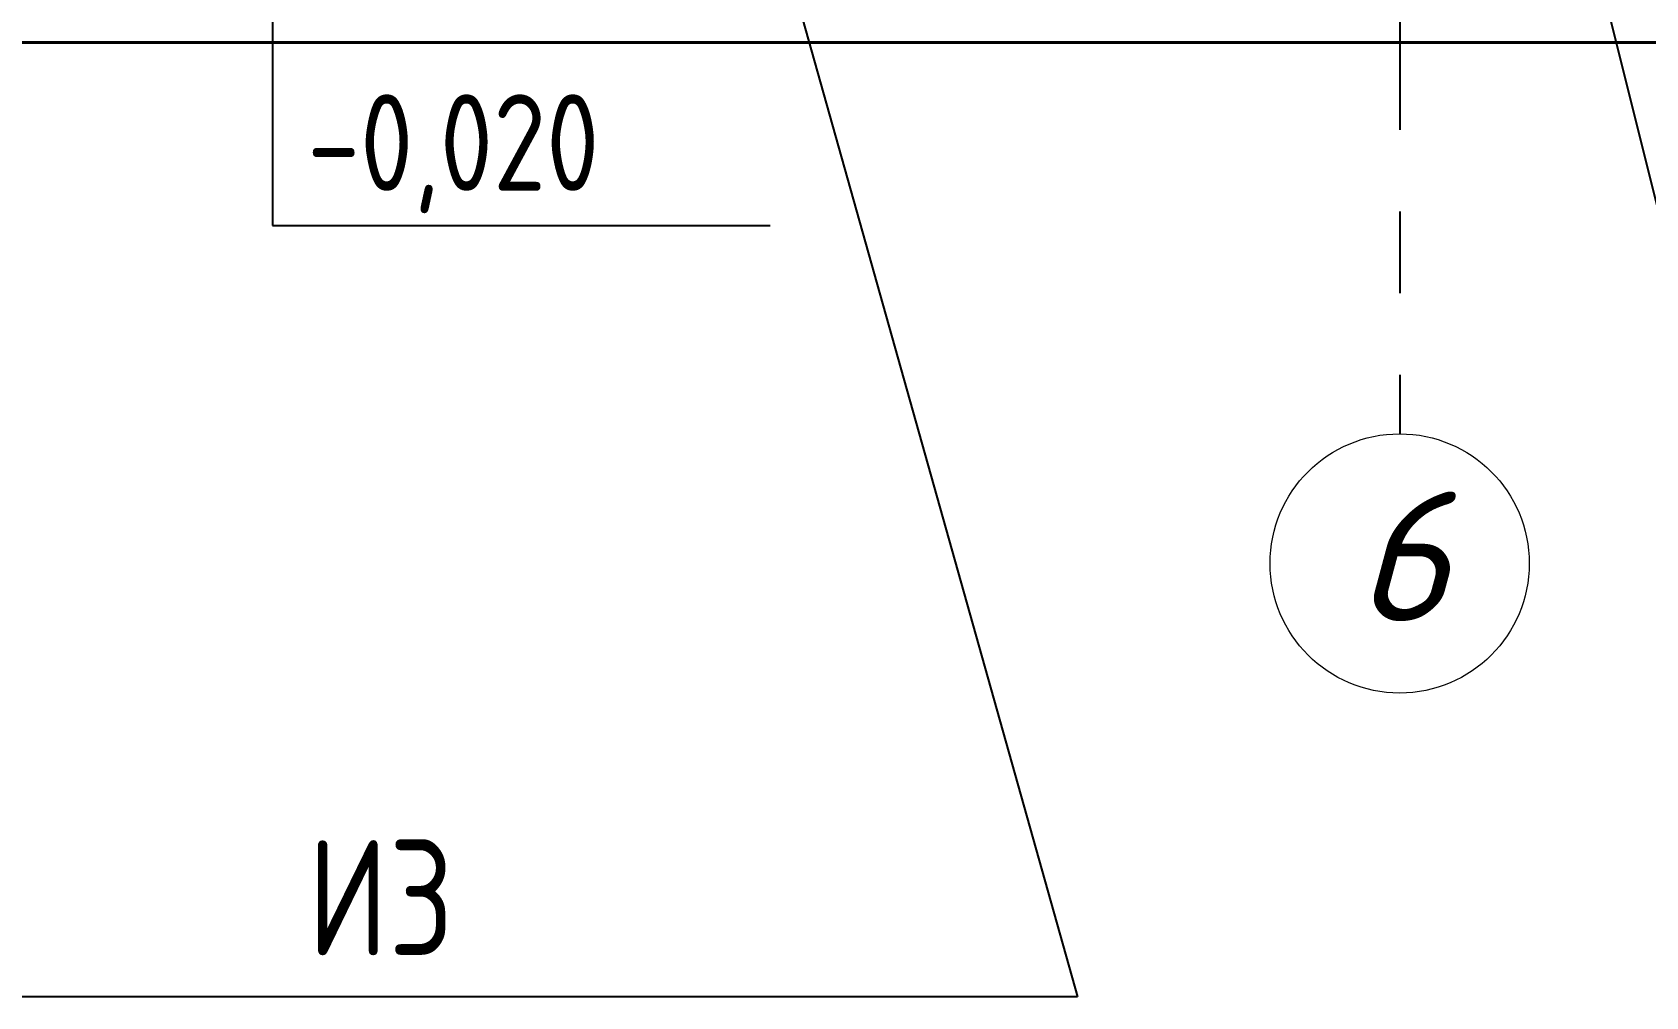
# Model space of a CAD drawing. Extents: x -12289450 to -10763036, y -7834513 to -6150123.
# Drawn here: x -11158230 to -11155094, y -7710176 to -7708301 of the extents above; entities that cross this region are included whole.
import ezdxf

# ---------------------------------------------------------------- set-up
doc = ezdxf.new("R2010")
doc.units = 0
doc.header["$LTSCALE"] = 25
doc.linetypes.add('CENTER', pattern=[50.8, 31.75, -6.35, 6.35, -6.35])
for name, color, linetype in [('014-ОСИ', 251, 'CENTER'), ('Annotation - Text', 7, 'Continuous'), ('Примечания', 7, 'Continuous')]:
    doc.layers.add(name, color=color, linetype=linetype)
doc.layers.add('Интерьер - Лестница_Ном_пера__21', color=7, linetype='Continuous', lineweight=40)
doc.styles.add('gismo', font='isocpeui.ttf')
doc.styles.add('GOST 2.304', font='cs_gost2304.shx')

msp = doc.modelspace()

# ---------------------------------------------------------------- linework, layer by layer
at = {"lineweight": 25, "ltscale": 20}
msp.add_line((-11156198.2, -7710176.2), (-11158762.6, -7710176.2), dxfattribs=at)
for points in [[(-11156994.7, -7707343.4), (-11156198.2, -7710176.2)], [(-11155395.5, -7707343.4), (-11154956.6, -7709098.6)]]:
    msp.add_lwpolyline(points, dxfattribs=at)
at = {"layer": '014-ОСИ'}
msp.add_lwpolyline([(-11155572.1, -7707696.7), (-11155572.1, -7709081.6)], dxfattribs=at)
at = {"layer": 'Annotation - Text', "color": 0, "lineweight": 20}
msp.add_circle((-11155572.1, -7709333.6), 252, dxfattribs=at)
msp.add_circle((-11155572.1, -7709333.6), 252, dxfattribs=at)
at = {"layer": 'Интерьер - Лестница_Ном_пера__21', "linetype": 'Continuous'}
msp.add_lwpolyline([(-11153637, -7708320.7), (-11171407, -7708320.7)], dxfattribs=at)
at = {"layer": 'Примечания', "linetype": 'Continuous', "lineweight": 25, "ltscale": 75}
for p, q in [((-11157763.4, -7707740.7), (-11157763.4, -7708676.4)), ((-11155457.9, -7708320.7), (-11153637, -7708320.7)), ((-11157763.4, -7708676.4), (-11156795.9, -7708676.4))]:
    msp.add_line(p, q, dxfattribs=at)

# ---------------------------------------------------------------- texts
at = {"layer": 'Annotation - Text', "color": 0, "lineweight": 25, "style": 'GOST 2.304'}
msp.add_text('И3', height=225, dxfattribs=at).set_placement((-11157696.2, -7710095.6))
at = {"layer": 'Annotation - Text', "color": 0, "lineweight": 25, "insert": (-11155568.1, -7709193.8), "char_height": 252, "attachment_point": 2, "style": 'gismo'}
msp.add_mtext('6', dxfattribs=at)
at = {"layer": 'Примечания', "linetype": 'Continuous', "lineweight": 25, "ltscale": 75, "style": 'GOST 2.304'}
msp.add_text('-0,020', height=187.5, dxfattribs=at).set_placement((-11157695.9, -7708608.9))

doc.saveas('drawing.dxf')
